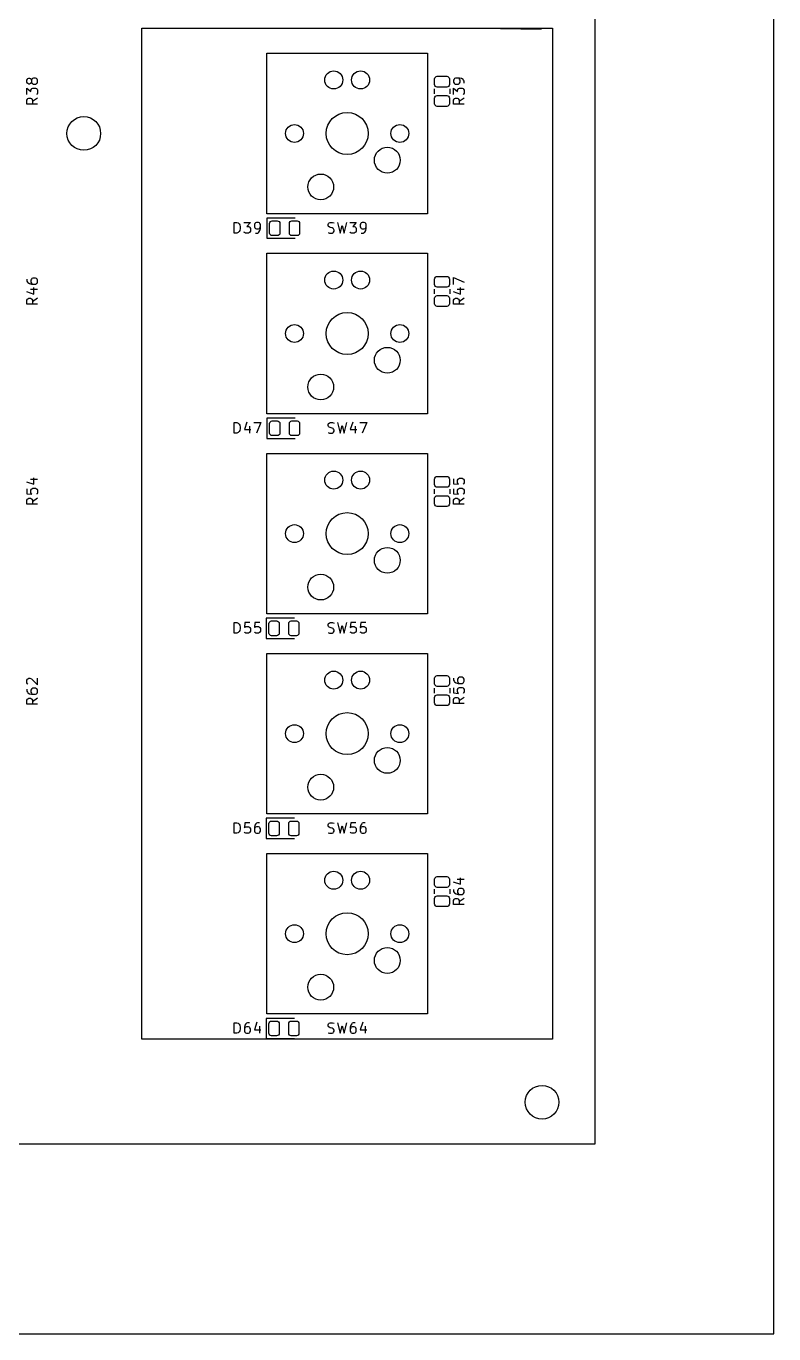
# Model space of a CAD drawing. Header units: millimetres. Extents: x 0 to 485, y -84 to 360.
# Drawn here: x 414 to 485, y 0 to 124.2 of the extents above; entities that cross this region are included whole.
import ezdxf

# ---------------------------------------------------------------- set-up
doc = ezdxf.new("R2010")
doc.units = ezdxf.units.MM
doc.layers.get('0').update_dxf_attribs({"lineweight": 25})
doc.layers.add('Import', color=16, linetype='Continuous', lineweight=25, true_color=0x800000)
doc.layers.add('Mounting Holes', color=9, linetype='Continuous', lineweight=25, true_color=0xc0c0c0)

msp = doc.modelspace()

# ---------------------------------------------------------------- linework, layer by layer
for p, q in [((485, 0), (485, 360)), ((425, 28), (425, 124)), ((425, 124), (464, 124)), ((464, 124), (464, 28)), ((464, 28), (425, 28)), ((0, 0), (485, 0))]:
    msp.add_line(p, q)
at = {"layer": 'Import', "flags": 128}
for points in [[(280, 252), (468, 252), (468, 18), (280, 18), (280, 252)], [(461, 123.94), (459.05, 123.94)], [(461, 123.94), (462.95, 123.94)], [(436.88, 121.62), (452.12, 121.62)], [(436.88, 106.38), (436.88, 121.62)], [(452.12, 121.62), (452.12, 106.38)], [(414.2001, 119.2143), (414.2953, 119.2619)], [(414.2953, 119.2619), (414.3429, 119.2619)], [(414.3429, 119.2619), (414.4382, 119.2143)], [(414.7239, 119.2619), (414.6286, 119.2143)], [(414.9143, 119.2619), (414.7239, 119.2619)], [(415.0096, 119.2143), (414.9143, 119.2619)], [(453.95, 119.425), (454.0457, 119.406), (454.1268, 119.3518), (454.181, 119.2707), (454.2, 119.175), (454.2, 118.65), (454.181, 118.5543), (454.1268, 118.4732), (454.0457, 118.419), (453.95, 118.4), (453.05, 118.4), (452.9543, 118.419), (452.8732, 118.4732), (452.819, 118.5543), (452.8, 118.65), (452.8, 119.175), (452.819, 119.2707), (452.8732, 119.3518), (452.9543, 119.406), (453.05, 119.425), (453.95, 119.425)], [(454.7953, 119.2619), (454.7001, 119.2143)], [(455.1762, 119.2619), (454.7953, 119.2619)], [(455.1286, 119.2143), (455.0334, 119.2619)], [(455.3667, 119.2143), (455.1762, 119.2619)], [(414.1048, 119.0714), (414.1524, 119.1667)], [(414.1048, 118.881), (414.1048, 119.0714)], [(414.1524, 118.7857), (414.1048, 118.881)], [(414.1048, 117.6905), (414.1048, 118.3095)], [(414.1048, 118.3095), (414.4858, 117.9762)], [(414.1524, 119.1667), (414.2001, 119.2143)], [(414.2001, 118.7381), (414.1524, 118.7857)], [(414.2953, 118.6905), (414.2001, 118.7381)], [(414.3429, 118.6905), (414.2953, 118.6905)], [(414.4382, 118.7381), (414.3429, 118.6905)], [(414.4382, 119.2143), (414.4858, 119.1667)], [(414.4858, 118.7857), (414.4382, 118.7381)], [(414.4858, 119.1667), (414.5334, 119.0714)], [(414.5334, 118.881), (414.4858, 118.7857)], [(414.4858, 118.1191), (414.5334, 118.2143)], [(414.4858, 117.9762), (414.4858, 118.1191)], [(414.581, 119.1667), (414.5334, 119.0714)], [(414.5334, 119.0714), (414.5334, 118.881)], [(414.5334, 118.881), (414.581, 118.7857)], [(414.5334, 118.2143), (414.581, 118.2619)], [(414.6286, 119.2143), (414.581, 119.1667)], [(414.581, 118.7857), (414.6286, 118.7381)], [(414.581, 118.2619), (414.6762, 118.3095)], [(414.6286, 118.7381), (414.7239, 118.6905)], [(414.6762, 118.3095), (414.9143, 118.3095)], [(414.7239, 118.6905), (414.9143, 118.6905)], [(414.9143, 118.6905), (415.0096, 118.7381)], [(414.9143, 118.3095), (415.0096, 118.2619)], [(415.0572, 119.1667), (415.0096, 119.2143)], [(415.0096, 118.7381), (415.0572, 118.7857)], [(415.0096, 118.2619), (415.0572, 118.2143)], [(415.1048, 119.0714), (415.0572, 119.1667)], [(415.0572, 118.7857), (415.1048, 118.881)], [(415.0572, 118.2143), (415.1048, 118.1191)], [(415.1048, 118.881), (415.1048, 119.0714)], [(415.1048, 118.1191), (415.1048, 117.8333)], [(452.765, 118.2271), (452.765, 117.7729)], [(454.235, 118.2271), (454.235, 117.7729)], [(454.6524, 119.1667), (454.6048, 119.0714)], [(454.6048, 119.0714), (454.6048, 118.881)], [(454.6048, 118.881), (454.6524, 118.7857)], [(454.6048, 117.6905), (454.6048, 118.3095)], [(454.6048, 118.3095), (454.9858, 117.9762)], [(454.7001, 119.2143), (454.6524, 119.1667)], [(454.6524, 118.7857), (454.7001, 118.7381)], [(454.7001, 118.7381), (454.7953, 118.6905)], [(454.7953, 118.6905), (455.0334, 118.6905)], [(454.9858, 118.1191), (455.0334, 118.2143)], [(454.9858, 117.9762), (454.9858, 118.1191)], [(455.0334, 118.6905), (455.1286, 118.7381)], [(455.0334, 118.2143), (455.081, 118.2619)], [(455.081, 118.2619), (455.1762, 118.3095)], [(455.1762, 119.1667), (455.1286, 119.2143)], [(455.1286, 118.7381), (455.1762, 118.7857)], [(455.2239, 119.0714), (455.1762, 119.1667)], [(455.1762, 118.7857), (455.2239, 118.881)], [(455.1762, 118.3095), (455.4143, 118.3095)], [(455.2239, 118.881), (455.2239, 119.0714)], [(455.5096, 119.1191), (455.3667, 119.2143)], [(455.4143, 118.3095), (455.5096, 118.2619)], [(455.5572, 119.0714), (455.5096, 119.1191)], [(455.5096, 118.2619), (455.5572, 118.2143)], [(455.6048, 118.9762), (455.5572, 119.0714)], [(455.5572, 118.2143), (455.6048, 118.1191)], [(455.6048, 118.7857), (455.6048, 118.9762)], [(455.6048, 118.1191), (455.6048, 117.8333)], [(414.1048, 117.1667), (414.1524, 117.2619)], [(414.1048, 116.7857), (414.1048, 117.1667)], [(415.1048, 116.7857), (414.1048, 116.7857)], [(414.1524, 117.2619), (414.2001, 117.3095)], [(414.2001, 117.3095), (414.2953, 117.3572)], [(414.2953, 117.3572), (414.4382, 117.3572)], [(414.4382, 117.3572), (414.5334, 117.3095)], [(414.5334, 117.3095), (414.581, 117.2619)], [(414.581, 117.2619), (414.6286, 117.1667)], [(415.1048, 117.3572), (414.6286, 117.0238)], [(414.6286, 117.1667), (414.6286, 116.7857)], [(415.0572, 117.7381), (415.0096, 117.6905)], [(415.1048, 117.8333), (415.0572, 117.7381)], [(453.95, 117.6), (454.0457, 117.581), (454.1268, 117.5268), (454.181, 117.4457), (454.2, 117.35), (454.2, 116.825), (454.181, 116.7293), (454.1268, 116.6482), (454.0457, 116.594), (453.95, 116.575), (453.05, 116.575), (452.9543, 116.594), (452.8732, 116.6482), (452.819, 116.7293), (452.8, 116.825), (452.8, 117.35), (452.819, 117.4457), (452.8732, 117.5268), (452.9543, 117.581), (453.05, 117.6), (453.95, 117.6)], [(454.6048, 117.1667), (454.6524, 117.2619)], [(454.6048, 116.7857), (454.6048, 117.1667)], [(455.6048, 116.7857), (454.6048, 116.7857)], [(454.6524, 117.2619), (454.7001, 117.3095)], [(454.7001, 117.3095), (454.7953, 117.3572)], [(454.7953, 117.3572), (454.9382, 117.3572)], [(454.9382, 117.3572), (455.0334, 117.3095)], [(455.0334, 117.3095), (455.081, 117.2619)], [(455.081, 117.2619), (455.1286, 117.1667)], [(455.6048, 117.3572), (455.1286, 117.0238)], [(455.1286, 117.1667), (455.1286, 116.7857)], [(455.5572, 117.7381), (455.5096, 117.6905)], [(455.6048, 117.8333), (455.5572, 117.7381)], [(436.8775, 105.96), (436.8775, 104.04)], [(439.5625, 105.96), (436.8775, 105.96)], [(452.12, 106.38), (436.88, 106.38)], [(437.1375, 105.4563), (437.1561, 105.5495), (437.2089, 105.6286), (437.288, 105.6815), (437.3812, 105.7), (437.8687, 105.7), (437.962, 105.6815), (438.0411, 105.6286), (438.0939, 105.5495), (438.1125, 105.4563), (438.1125, 104.5438), (438.0939, 104.4505), (438.0411, 104.3714), (437.962, 104.3186), (437.8687, 104.3), (437.3812, 104.3), (437.288, 104.3186), (437.2089, 104.3714), (437.1561, 104.4505), (437.1375, 104.5438), (437.1375, 105.4563)], [(439.0125, 105.4563), (439.0311, 105.5495), (439.0839, 105.6286), (439.163, 105.6815), (439.2562, 105.7), (439.7437, 105.7), (439.837, 105.6815), (439.9161, 105.6286), (439.9689, 105.5495), (439.9875, 105.4563), (439.9875, 104.5438), (439.9689, 104.4505), (439.9161, 104.3714), (439.837, 104.3186), (439.7437, 104.3), (439.2562, 104.3), (439.163, 104.3186), (439.0839, 104.3714), (439.0311, 104.4505), (439.0125, 104.5438), (439.0125, 105.4563)], [(433.7857, 104.5452), (433.7857, 105.5452)], [(433.7857, 105.5452), (434.0238, 105.5452)], [(434.0238, 104.5452), (433.7857, 104.5452)], [(434.0238, 105.5452), (434.1667, 105.4976)], [(434.1667, 104.5928), (434.0238, 104.5452)], [(434.1667, 105.4976), (434.2619, 105.4023)], [(434.2619, 104.688), (434.1667, 104.5928)], [(434.2619, 105.4023), (434.3095, 105.3071)], [(434.3095, 104.7833), (434.2619, 104.688)], [(434.3095, 105.3071), (434.3571, 105.1166)], [(434.3571, 104.9738), (434.3095, 104.7833)], [(434.3571, 105.1166), (434.3571, 104.9738)], [(434.6905, 105.5452), (435.3095, 105.5452)], [(434.7381, 104.5928), (434.6905, 104.6404)], [(434.8333, 104.5452), (434.7381, 104.5928)], [(435.119, 104.5452), (434.8333, 104.5452)], [(435.3095, 105.5452), (434.9762, 105.1642)], [(434.9762, 105.1642), (435.119, 105.1642)], [(435.119, 105.1642), (435.2143, 105.1166)], [(435.2143, 104.5928), (435.119, 104.5452)], [(435.2143, 105.1166), (435.2619, 105.069)], [(435.2619, 104.6404), (435.2143, 104.5928)], [(435.2619, 105.069), (435.3095, 104.9738)], [(435.3095, 104.7357), (435.2619, 104.6404)], [(435.3095, 104.9738), (435.3095, 104.7357)], [(435.7381, 105.45), (435.6905, 105.3547)], [(435.6905, 105.3547), (435.6905, 105.1166)], [(435.6905, 105.1166), (435.7381, 105.0214)], [(435.7857, 105.4976), (435.7381, 105.45)], [(435.7381, 105.0214), (435.7857, 104.9738)], [(435.881, 105.5452), (435.7857, 105.4976)], [(435.7857, 104.9738), (435.881, 104.9261)], [(435.7857, 104.5452), (435.9762, 104.5452)], [(436.0714, 105.5452), (435.881, 105.5452)], [(435.881, 104.9261), (436.0714, 104.9261)], [(435.9762, 104.5452), (436.0714, 104.5928)], [(436.1667, 105.4976), (436.0714, 105.5452)], [(436.0714, 104.9261), (436.1667, 104.9738)], [(436.0714, 104.5928), (436.119, 104.6404)], [(436.119, 104.6404), (436.2143, 104.7833)], [(436.2143, 105.45), (436.1667, 105.4976)], [(436.1667, 104.9738), (436.2143, 105.0214)], [(436.2619, 105.3547), (436.2143, 105.45)], [(436.2143, 105.0214), (436.2619, 105.1166)], [(436.2143, 104.7833), (436.2619, 104.9738)], [(436.2619, 104.9738), (436.2619, 105.3547)], [(442.6905, 105.3547), (442.7381, 105.45)], [(442.6905, 105.2595), (442.6905, 105.3547)], [(442.7381, 105.1642), (442.6905, 105.2595)], [(442.6905, 104.5928), (442.8333, 104.5452)], [(442.7381, 105.45), (442.7857, 105.4976)], [(442.7857, 105.1166), (442.7381, 105.1642)], [(442.7857, 105.4976), (442.881, 105.5452)], [(442.881, 105.069), (442.7857, 105.1166)], [(442.8333, 104.5452), (443.0714, 104.5452)], [(442.881, 105.5452), (443.119, 105.5452)], [(443.0714, 105.0214), (442.881, 105.069)], [(443.1667, 104.9738), (443.0714, 105.0214)], [(443.0714, 104.5452), (443.1667, 104.5928)], [(443.119, 105.5452), (443.2619, 105.4976)], [(443.2143, 104.9261), (443.1667, 104.9738)], [(443.1667, 104.5928), (443.2143, 104.6404)], [(443.2619, 104.8309), (443.2143, 104.9261)], [(443.2143, 104.6404), (443.2619, 104.7357)], [(443.2619, 104.7357), (443.2619, 104.8309)], [(443.5952, 105.5452), (443.8333, 104.5452)], [(443.8333, 104.5452), (444.0238, 105.2595)], [(444.0238, 105.2595), (444.2143, 104.5452)], [(444.2143, 104.5452), (444.4524, 105.5452)], [(444.7381, 105.5452), (445.3571, 105.5452)], [(444.7857, 104.5928), (444.7381, 104.6404)], [(444.881, 104.5452), (444.7857, 104.5928)], [(445.1667, 104.5452), (444.881, 104.5452)], [(445.3571, 105.5452), (445.0238, 105.1642)], [(445.0238, 105.1642), (445.1667, 105.1642)], [(445.1667, 105.1642), (445.2619, 105.1166)], [(445.2619, 104.5928), (445.1667, 104.5452)], [(445.2619, 105.1166), (445.3095, 105.069)], [(445.3095, 104.6404), (445.2619, 104.5928)], [(445.3095, 105.069), (445.3571, 104.9738)], [(445.3571, 104.7357), (445.3095, 104.6404)], [(445.3571, 104.9738), (445.3571, 104.7357)], [(445.7857, 105.45), (445.7381, 105.3547)], [(445.7381, 105.3547), (445.7381, 105.1166)], [(445.7381, 105.1166), (445.7857, 105.0214)], [(445.8333, 105.4976), (445.7857, 105.45)], [(445.7857, 105.0214), (445.8333, 104.9738)], [(445.9286, 105.5452), (445.8333, 105.4976)], [(445.8333, 104.9738), (445.9286, 104.9261)], [(445.8333, 104.5452), (446.0238, 104.5452)], [(446.119, 105.5452), (445.9286, 105.5452)], [(445.9286, 104.9261), (446.119, 104.9261)], [(446.0238, 104.5452), (446.119, 104.5928)], [(446.2143, 105.4976), (446.119, 105.5452)], [(446.119, 104.9261), (446.2143, 104.9738)], [(446.119, 104.5928), (446.1667, 104.6404)], [(446.1667, 104.6404), (446.2619, 104.7833)], [(446.2619, 105.45), (446.2143, 105.4976)], [(446.2143, 104.9738), (446.2619, 105.0214)], [(446.3095, 105.3547), (446.2619, 105.45)], [(446.2619, 105.0214), (446.3095, 105.1166)], [(446.2619, 104.7833), (446.3095, 104.9738)], [(446.3095, 104.9738), (446.3095, 105.3547)], [(436.8775, 104.04), (439.5625, 104.04)], [(436.88, 102.62), (452.12, 102.62)], [(436.88, 87.38), (436.88, 102.62)], [(452.12, 102.62), (452.12, 87.38)], [(414.1048, 100.1667), (414.1048, 99.9762)], [(414.1048, 99.9762), (414.1524, 99.881)], [(414.1524, 99.881), (414.2001, 99.8333)], [(414.2001, 99.8333), (414.3429, 99.7381)], [(414.3429, 99.7381), (414.5334, 99.6905)], [(414.5334, 100.1667), (414.4858, 100.0714)], [(414.4858, 100.0714), (414.4858, 99.881)], [(414.4858, 99.881), (414.5334, 99.7857)], [(414.581, 100.2143), (414.5334, 100.1667)], [(414.5334, 99.7857), (414.581, 99.7381)], [(414.5334, 99.6905), (414.9143, 99.6905)], [(414.6762, 100.2619), (414.581, 100.2143)], [(414.581, 99.7381), (414.6762, 99.6905)], [(414.9143, 100.2619), (414.6762, 100.2619)], [(414.7715, 98.7381), (414.7715, 99.3572)], [(415.0096, 100.2143), (414.9143, 100.2619)], [(414.9143, 99.6905), (415.0096, 99.7381)], [(415.0572, 100.1667), (415.0096, 100.2143)], [(415.0096, 99.7381), (415.0572, 99.7857)], [(415.1048, 100.0714), (415.0572, 100.1667)], [(415.0572, 99.7857), (415.1048, 99.881)], [(415.1048, 99.881), (415.1048, 100.0714)], [(453.95, 100.425), (454.0457, 100.406), (454.1268, 100.3518), (454.181, 100.2707), (454.2, 100.175), (454.2, 99.65), (454.181, 99.5543), (454.1268, 99.4732), (454.0457, 99.419), (453.95, 99.4), (453.05, 99.4), (452.9543, 99.419), (452.8732, 99.4732), (452.819, 99.5543), (452.8, 99.65), (452.8, 100.175), (452.819, 100.2707), (452.8732, 100.3518), (452.9543, 100.406), (453.05, 100.425), (453.95, 100.425)], [(454.6048, 99.6429), (454.6048, 100.3095)], [(454.6048, 100.3095), (455.6048, 99.881)], [(455.2715, 98.7381), (455.2715, 99.3572)], [(414.0572, 98.9762), (414.7715, 98.7381)], [(414.1048, 98.1667), (414.1524, 98.2619)], [(414.1048, 97.7857), (414.1048, 98.1667)], [(414.1524, 98.2619), (414.2001, 98.3095)], [(414.2001, 98.3095), (414.2953, 98.3572)], [(414.2953, 98.3572), (414.4382, 98.3572)], [(414.4382, 99.2143), (415.1048, 99.2143)], [(414.4382, 98.3572), (414.5334, 98.3095)], [(414.5334, 98.3095), (414.581, 98.2619)], [(414.581, 98.2619), (414.6286, 98.1667)], [(415.1048, 98.3572), (414.6286, 98.0238)], [(414.6286, 98.1667), (414.6286, 97.7857)], [(452.765, 99.2271), (452.765, 98.7729)], [(453.95, 98.6), (454.0457, 98.581), (454.1268, 98.5268), (454.181, 98.4457), (454.2, 98.35), (454.2, 97.825), (454.181, 97.7293), (454.1268, 97.6482), (454.0457, 97.594), (453.95, 97.575), (453.05, 97.575), (452.9543, 97.594), (452.8732, 97.6482), (452.819, 97.7293), (452.8, 97.825), (452.8, 98.35), (452.819, 98.4457), (452.8732, 98.5268), (452.9543, 98.581), (453.05, 98.6), (453.95, 98.6)], [(454.235, 99.2271), (454.235, 98.7729)], [(454.5572, 98.9762), (455.2715, 98.7381)], [(454.6048, 98.1667), (454.6524, 98.2619)], [(454.6048, 97.7857), (454.6048, 98.1667)], [(454.6524, 98.2619), (454.7001, 98.3095)], [(454.7001, 98.3095), (454.7953, 98.3572)], [(454.7953, 98.3572), (454.9382, 98.3572)], [(454.9382, 99.2143), (455.6048, 99.2143)], [(454.9382, 98.3572), (455.0334, 98.3095)], [(455.0334, 98.3095), (455.081, 98.2619)], [(455.081, 98.2619), (455.1286, 98.1667)], [(455.6048, 98.3572), (455.1286, 98.0238)], [(455.1286, 98.1667), (455.1286, 97.7857)], [(415.1048, 97.7857), (414.1048, 97.7857)], [(455.6048, 97.7857), (454.6048, 97.7857)], [(436.8775, 86.96), (436.8775, 85.04)], [(439.5625, 86.96), (436.8775, 86.96)], [(452.12, 87.38), (436.88, 87.38)], [(433.7857, 85.5452), (433.7857, 86.5452)], [(433.7857, 86.5452), (434.0238, 86.5452)], [(434.0238, 86.5452), (434.1667, 86.4976)], [(434.1667, 86.4976), (434.2619, 86.4023)], [(434.2619, 86.4023), (434.3095, 86.3071)], [(434.3095, 85.7833), (434.2619, 85.688)], [(434.3095, 86.3071), (434.3571, 86.1166)], [(434.3571, 85.9738), (434.3095, 85.7833)], [(434.3571, 86.1166), (434.3571, 85.9738)], [(434.9762, 86.5928), (434.7381, 85.8785)], [(434.7381, 85.8785), (435.3571, 85.8785)], [(435.2143, 86.2119), (435.2143, 85.5452)], [(435.6429, 86.5452), (436.3095, 86.5452)], [(436.3095, 86.5452), (435.881, 85.5452)], [(437.1375, 86.4563), (437.1561, 86.5495), (437.2089, 86.6286), (437.288, 86.6815), (437.3812, 86.7), (437.8687, 86.7), (437.962, 86.6815), (438.0411, 86.6286), (438.0939, 86.5495), (438.1125, 86.4563), (438.1125, 85.5438), (438.0939, 85.4505), (438.0411, 85.3714), (437.962, 85.3186), (437.8687, 85.3), (437.3812, 85.3), (437.288, 85.3186), (437.2089, 85.3714), (437.1561, 85.4505), (437.1375, 85.5438), (437.1375, 86.4563)], [(439.0125, 86.4563), (439.0311, 86.5495), (439.0839, 86.6286), (439.163, 86.6815), (439.2562, 86.7), (439.7437, 86.7), (439.837, 86.6815), (439.9161, 86.6286), (439.9689, 86.5495), (439.9875, 86.4563), (439.9875, 85.5438), (439.9689, 85.4505), (439.9161, 85.3714), (439.837, 85.3186), (439.7437, 85.3), (439.2562, 85.3), (439.163, 85.3186), (439.0839, 85.3714), (439.0311, 85.4505), (439.0125, 85.5438), (439.0125, 86.4563)], [(442.6905, 86.3547), (442.7381, 86.45)], [(442.6905, 86.2595), (442.6905, 86.3547)], [(442.7381, 86.1642), (442.6905, 86.2595)], [(442.7381, 86.45), (442.7857, 86.4976)], [(442.7857, 86.1166), (442.7381, 86.1642)], [(442.7857, 86.4976), (442.881, 86.5452)], [(442.881, 86.069), (442.7857, 86.1166)], [(442.881, 86.5452), (443.119, 86.5452)], [(443.0714, 86.0214), (442.881, 86.069)], [(443.1667, 85.9738), (443.0714, 86.0214)], [(443.119, 86.5452), (443.2619, 86.4976)], [(443.2143, 85.9261), (443.1667, 85.9738)], [(443.2619, 85.8309), (443.2143, 85.9261)], [(443.2143, 85.6404), (443.2619, 85.7357)], [(443.2619, 85.7357), (443.2619, 85.8309)], [(443.5952, 86.5452), (443.8333, 85.5452)], [(443.8333, 85.5452), (444.0238, 86.2595)], [(444.0238, 86.2595), (444.2143, 85.5452)], [(444.2143, 85.5452), (444.4524, 86.5452)], [(445.0238, 86.5928), (444.7857, 85.8785)], [(444.7857, 85.8785), (445.4048, 85.8785)], [(445.2619, 86.2119), (445.2619, 85.5452)], [(445.6905, 86.5452), (446.3571, 86.5452)], [(446.3571, 86.5452), (445.9286, 85.5452)], [(434.0238, 85.5452), (433.7857, 85.5452)], [(434.1667, 85.5928), (434.0238, 85.5452)], [(434.2619, 85.688), (434.1667, 85.5928)], [(436.8775, 85.04), (439.5625, 85.04)], [(442.6905, 85.5928), (442.8333, 85.5452)], [(442.8333, 85.5452), (443.0714, 85.5452)], [(443.0714, 85.5452), (443.1667, 85.5928)], [(443.1667, 85.5928), (443.2143, 85.6404)], [(436.88, 83.62), (452.12, 83.62)], [(436.88, 68.38), (436.88, 83.62)], [(452.12, 83.62), (452.12, 68.38)], [(414.0572, 80.9286), (414.7715, 80.6905)], [(414.4382, 81.1667), (415.1048, 81.1667)], [(414.7715, 80.6905), (414.7715, 81.3095)], [(453.95, 81.425), (454.0457, 81.406), (454.1268, 81.3518), (454.181, 81.2707), (454.2, 81.175), (454.2, 80.65), (454.181, 80.5543), (454.1268, 80.4732), (454.0457, 80.419), (453.95, 80.4), (453.05, 80.4), (452.9543, 80.419), (452.8732, 80.4732), (452.819, 80.5543), (452.8, 80.65), (452.8, 81.175), (452.819, 81.2707), (452.8732, 81.3518), (452.9543, 81.406), (453.05, 81.425), (453.95, 81.425)], [(454.6048, 81.2143), (454.6048, 80.7381)], [(454.6048, 80.7381), (455.081, 80.6905)], [(454.9858, 81.0714), (455.0334, 81.1667)], [(454.9858, 80.8333), (454.9858, 81.0714)], [(455.0334, 80.7381), (454.9858, 80.8333)], [(455.0334, 81.1667), (455.081, 81.2143)], [(455.081, 80.6905), (455.0334, 80.7381)], [(455.081, 81.2143), (455.1762, 81.2619)], [(455.1762, 81.2619), (455.4143, 81.2619)], [(455.4143, 81.2619), (455.5096, 81.2143)], [(455.5096, 81.2143), (455.5572, 81.1667)], [(455.5572, 80.7381), (455.5096, 80.6905)], [(455.5572, 81.1667), (455.6048, 81.0714)], [(455.6048, 80.8333), (455.5572, 80.7381)], [(455.6048, 81.0714), (455.6048, 80.8333)], [(414.1048, 80.2619), (414.1048, 79.7857)], [(414.1048, 79.7857), (414.581, 79.7381)], [(414.4858, 80.1191), (414.5334, 80.2143)], [(414.4858, 79.881), (414.4858, 80.1191)], [(414.5334, 79.7857), (414.4858, 79.881)], [(414.5334, 80.2143), (414.581, 80.2619)], [(414.581, 79.7381), (414.5334, 79.7857)], [(414.581, 80.2619), (414.6762, 80.3095)], [(414.6762, 80.3095), (414.9143, 80.3095)], [(414.9143, 80.3095), (415.0096, 80.2619)], [(415.0096, 80.2619), (415.0572, 80.2143)], [(415.0572, 79.7857), (415.0096, 79.7381)], [(415.0572, 80.2143), (415.1048, 80.1191)], [(415.1048, 79.881), (415.0572, 79.7857)], [(415.1048, 80.1191), (415.1048, 79.881)], [(452.765, 80.2271), (452.765, 79.7729)], [(453.95, 79.6), (454.0457, 79.581), (454.1268, 79.5268), (454.181, 79.4457), (454.2, 79.35), (454.2, 78.825), (454.181, 78.7293), (454.1268, 78.6482), (454.0457, 78.594), (453.95, 78.575), (453.05, 78.575), (452.9543, 78.594), (452.8732, 78.6482), (452.819, 78.7293), (452.8, 78.825), (452.8, 79.35), (452.819, 79.4457), (452.8732, 79.5268), (452.9543, 79.581), (453.05, 79.6), (453.95, 79.6)], [(454.235, 80.2271), (454.235, 79.7729)], [(454.6048, 80.2619), (454.6048, 79.7857)], [(454.6048, 79.7857), (455.081, 79.7381)], [(454.9858, 80.1191), (455.0334, 80.2143)], [(454.9858, 79.881), (454.9858, 80.1191)], [(455.0334, 79.7857), (454.9858, 79.881)], [(455.0334, 80.2143), (455.081, 80.2619)], [(455.081, 79.7381), (455.0334, 79.7857)], [(455.081, 80.2619), (455.1762, 80.3095)], [(455.1762, 80.3095), (455.4143, 80.3095)], [(455.4143, 80.3095), (455.5096, 80.2619)], [(455.5096, 80.2619), (455.5572, 80.2143)], [(455.5572, 79.7857), (455.5096, 79.7381)], [(455.5572, 80.2143), (455.6048, 80.1191)], [(455.6048, 79.881), (455.5572, 79.7857)], [(455.6048, 80.1191), (455.6048, 79.881)], [(414.1048, 79.1667), (414.1524, 79.2619)], [(414.1048, 78.7857), (414.1048, 79.1667)], [(415.1048, 78.7857), (414.1048, 78.7857)], [(414.1524, 79.2619), (414.2001, 79.3095)], [(414.2001, 79.3095), (414.2953, 79.3572)], [(414.2953, 79.3572), (414.4382, 79.3572)], [(414.4382, 79.3572), (414.5334, 79.3095)], [(414.5334, 79.3095), (414.581, 79.2619)], [(414.581, 79.2619), (414.6286, 79.1667)], [(415.1048, 79.3572), (414.6286, 79.0238)], [(414.6286, 79.1667), (414.6286, 78.7857)], [(454.6048, 79.1667), (454.6524, 79.2619)], [(454.6048, 78.7857), (454.6048, 79.1667)], [(455.6048, 78.7857), (454.6048, 78.7857)], [(454.6524, 79.2619), (454.7001, 79.3095)], [(454.7001, 79.3095), (454.7953, 79.3572)], [(454.7953, 79.3572), (454.9382, 79.3572)], [(454.9382, 79.3572), (455.0334, 79.3095)], [(455.0334, 79.3095), (455.081, 79.2619)], [(455.081, 79.2619), (455.1286, 79.1667)], [(455.6048, 79.3572), (455.1286, 79.0238)], [(455.1286, 79.1667), (455.1286, 78.7857)], [(452.12, 68.38), (436.88, 68.38)], [(433.7857, 66.5452), (433.7857, 67.5452)], [(433.7857, 67.5452), (434.0238, 67.5452)], [(434.0238, 67.5452), (434.1667, 67.4976)], [(434.1667, 67.4976), (434.2619, 67.4023)], [(434.2619, 67.4023), (434.3095, 67.3071)], [(434.3095, 67.3071), (434.3571, 67.1166)], [(434.3571, 67.1166), (434.3571, 66.9738)], [(434.7857, 67.5452), (434.7381, 67.069)], [(434.7381, 67.069), (434.7857, 67.1166)], [(435.2619, 67.5452), (434.7857, 67.5452)], [(434.7857, 67.1166), (434.881, 67.1642)], [(434.881, 67.1642), (435.119, 67.1642)], [(435.119, 67.1642), (435.2143, 67.1166)], [(435.2143, 67.1166), (435.2619, 67.069)], [(435.2619, 67.069), (435.3095, 66.9738)], [(435.7381, 67.5452), (435.6905, 67.069)], [(435.6905, 67.069), (435.7381, 67.1166)], [(436.2143, 67.5452), (435.7381, 67.5452)], [(435.7381, 67.1166), (435.8333, 67.1642)], [(435.8333, 67.1642), (436.0714, 67.1642)], [(436.0714, 67.1642), (436.1667, 67.1166)], [(436.1667, 67.1166), (436.2143, 67.069)], [(436.2143, 67.069), (436.2619, 66.9738)], [(436.815, 67.96), (436.815, 66.04)], [(439.5, 67.96), (436.815, 67.96)], [(437.075, 67.4563), (437.0936, 67.5495), (437.1464, 67.6286), (437.2255, 67.6815), (437.3188, 67.7), (437.8062, 67.7), (437.8995, 67.6815), (437.9786, 67.6286), (438.0314, 67.5495), (438.05, 67.4563), (438.05, 66.5438), (438.0314, 66.4505), (437.9786, 66.3714), (437.8995, 66.3186), (437.8062, 66.3), (437.3188, 66.3), (437.2255, 66.3186), (437.1464, 66.3714), (437.0936, 66.4505), (437.075, 66.5438), (437.075, 67.4563)], [(438.95, 67.4563), (438.9686, 67.5495), (439.0214, 67.6286), (439.1005, 67.6815), (439.1938, 67.7), (439.6812, 67.7), (439.7745, 67.6815), (439.8536, 67.6286), (439.9064, 67.5495), (439.925, 67.4563), (439.925, 66.5438), (439.9064, 66.4505), (439.8536, 66.3714), (439.7745, 66.3186), (439.6812, 66.3), (439.1938, 66.3), (439.1005, 66.3186), (439.0214, 66.3714), (438.9686, 66.4505), (438.95, 66.5438), (438.95, 67.4563)], [(442.6905, 67.3547), (442.7381, 67.45)], [(442.6905, 67.2595), (442.6905, 67.3547)], [(442.7381, 67.1642), (442.6905, 67.2595)], [(442.7381, 67.45), (442.7857, 67.4976)], [(442.7857, 67.1166), (442.7381, 67.1642)], [(442.7857, 67.4976), (442.881, 67.5452)], [(442.881, 67.069), (442.7857, 67.1166)], [(442.881, 67.5452), (443.119, 67.5452)], [(443.0714, 67.0214), (442.881, 67.069)], [(443.119, 67.5452), (443.2619, 67.4976)], [(443.5952, 67.5452), (443.8333, 66.5452)], [(443.8333, 66.5452), (444.0238, 67.2595)], [(444.0238, 67.2595), (444.2143, 66.5452)], [(444.2143, 66.5452), (444.4524, 67.5452)], [(444.8333, 67.5452), (444.7857, 67.069)], [(444.7857, 67.069), (444.8333, 67.1166)], [(445.3095, 67.5452), (444.8333, 67.5452)], [(444.8333, 67.1166), (444.9286, 67.1642)], [(444.9286, 67.1642), (445.1667, 67.1642)], [(445.1667, 67.1642), (445.2619, 67.1166)], [(445.2619, 67.1166), (445.3095, 67.069)], [(445.3095, 67.069), (445.3571, 66.9738)], [(445.7857, 67.5452), (445.7381, 67.069)], [(445.7381, 67.069), (445.7857, 67.1166)], [(446.2619, 67.5452), (445.7857, 67.5452)], [(445.7857, 67.1166), (445.881, 67.1642)], [(445.881, 67.1642), (446.119, 67.1642)], [(446.119, 67.1642), (446.2143, 67.1166)], [(446.2143, 67.1166), (446.2619, 67.069)], [(446.2619, 67.069), (446.3095, 66.9738)], [(434.0238, 66.5452), (433.7857, 66.5452)], [(434.1667, 66.5928), (434.0238, 66.5452)], [(434.2619, 66.688), (434.1667, 66.5928)], [(434.3095, 66.7833), (434.2619, 66.688)], [(434.3571, 66.9738), (434.3095, 66.7833)], [(434.7857, 66.5928), (434.7381, 66.6404)], [(434.881, 66.5452), (434.7857, 66.5928)], [(435.119, 66.5452), (434.881, 66.5452)], [(435.2143, 66.5928), (435.119, 66.5452)], [(435.2619, 66.6404), (435.2143, 66.5928)], [(435.3095, 66.7357), (435.2619, 66.6404)], [(435.3095, 66.9738), (435.3095, 66.7357)], [(435.7381, 66.5928), (435.6905, 66.6404)], [(435.8333, 66.5452), (435.7381, 66.5928)], [(436.0714, 66.5452), (435.8333, 66.5452)], [(436.1667, 66.5928), (436.0714, 66.5452)], [(436.2143, 66.6404), (436.1667, 66.5928)], [(436.2619, 66.7357), (436.2143, 66.6404)], [(436.2619, 66.9738), (436.2619, 66.7357)], [(436.815, 66.04), (439.5, 66.04)], [(442.6905, 66.5928), (442.8333, 66.5452)], [(442.8333, 66.5452), (443.0714, 66.5452)], [(443.1667, 66.9738), (443.0714, 67.0214)], [(443.0714, 66.5452), (443.1667, 66.5928)], [(443.2143, 66.9261), (443.1667, 66.9738)], [(443.1667, 66.5928), (443.2143, 66.6404)], [(443.2619, 66.8309), (443.2143, 66.9261)], [(443.2143, 66.6404), (443.2619, 66.7357)], [(443.2619, 66.7357), (443.2619, 66.8309)], [(444.8333, 66.5928), (444.7857, 66.6404)], [(444.9286, 66.5452), (444.8333, 66.5928)], [(445.1667, 66.5452), (444.9286, 66.5452)], [(445.2619, 66.5928), (445.1667, 66.5452)], [(445.3095, 66.6404), (445.2619, 66.5928)], [(445.3571, 66.7357), (445.3095, 66.6404)], [(445.3571, 66.9738), (445.3571, 66.7357)], [(445.7857, 66.5928), (445.7381, 66.6404)], [(445.881, 66.5452), (445.7857, 66.5928)], [(446.119, 66.5452), (445.881, 66.5452)], [(446.2143, 66.5928), (446.119, 66.5452)], [(446.2619, 66.6404), (446.2143, 66.5928)], [(446.3095, 66.7357), (446.2619, 66.6404)], [(446.3095, 66.9738), (446.3095, 66.7357)], [(436.88, 64.62), (452.12, 64.62)], [(436.88, 49.38), (436.88, 64.62)], [(452.12, 64.62), (452.12, 49.38)], [(414.1048, 62.0714), (414.1524, 62.1667)], [(414.1524, 62.1667), (414.2001, 62.2143)], [(414.2001, 62.2143), (414.2953, 62.2619)], [(414.2953, 62.2619), (414.3905, 62.2619)], [(414.3905, 62.2619), (414.5334, 62.2143)], [(414.5334, 62.2143), (415.1048, 61.6429)], [(415.1048, 61.6429), (415.1048, 62.2619)], [(453.95, 62.5125), (454.0457, 62.4935), (454.1268, 62.4393), (454.181, 62.3582), (454.2, 62.2625), (454.2, 61.7375), (454.181, 61.6418), (454.1268, 61.5607), (454.0457, 61.5065), (453.95, 61.4875), (453.05, 61.4875), (452.9543, 61.5065), (452.8732, 61.5607), (452.819, 61.6418), (452.8, 61.7375), (452.8, 62.2625), (452.819, 62.3582), (452.8732, 62.4393), (452.9543, 62.4935), (453.05, 62.5125), (453.95, 62.5125)], [(454.6048, 62.2542), (454.6048, 62.0637)], [(455.0334, 62.2542), (454.9858, 62.1589)], [(454.9858, 62.1589), (454.9858, 61.9685)], [(455.081, 62.3018), (455.0334, 62.2542)], [(455.1762, 62.3494), (455.081, 62.3018)], [(455.4143, 62.3494), (455.1762, 62.3494)], [(455.5096, 62.3018), (455.4143, 62.3494)], [(455.5572, 62.2542), (455.5096, 62.3018)], [(455.6048, 62.1589), (455.5572, 62.2542)], [(455.6048, 61.9685), (455.6048, 62.1589)], [(414.1048, 61.8333), (414.1048, 62.0714)], [(414.1524, 61.7381), (414.1048, 61.8333)], [(414.1048, 61.2143), (414.1048, 61.0238)], [(414.1048, 61.0238), (414.1524, 60.9286)], [(414.2001, 61.6905), (414.1524, 61.7381)], [(414.1524, 60.9286), (414.2001, 60.881)], [(414.2001, 60.881), (414.3429, 60.7857)], [(414.5334, 61.2143), (414.4858, 61.1191)], [(414.4858, 61.1191), (414.4858, 60.9286)], [(414.4858, 60.9286), (414.5334, 60.8333)], [(414.581, 61.2619), (414.5334, 61.2143)], [(414.6762, 61.3095), (414.581, 61.2619)], [(414.9143, 61.3095), (414.6762, 61.3095)], [(415.0096, 61.2619), (414.9143, 61.3095)], [(415.0572, 61.2143), (415.0096, 61.2619)], [(415.1048, 61.1191), (415.0572, 61.2143)], [(415.0572, 60.8333), (415.1048, 60.9286)], [(415.1048, 60.9286), (415.1048, 61.1191)], [(452.765, 61.3146), (452.765, 60.8604)], [(454.235, 61.3146), (454.235, 60.8604)], [(454.6048, 62.0637), (454.6524, 61.9685)], [(454.6048, 61.3494), (454.6048, 60.8732)], [(454.6048, 60.8732), (455.081, 60.8256)], [(454.6524, 61.9685), (454.7001, 61.9208)], [(454.7001, 61.9208), (454.8429, 61.8256)], [(454.8429, 61.8256), (455.0334, 61.778)], [(454.9858, 61.9685), (455.0334, 61.8732)], [(454.9858, 61.2066), (455.0334, 61.3018)], [(454.9858, 60.9685), (454.9858, 61.2066)], [(455.0334, 60.8732), (454.9858, 60.9685)], [(455.0334, 61.8732), (455.081, 61.8256)], [(455.0334, 61.778), (455.4143, 61.778)], [(455.0334, 61.3018), (455.081, 61.3494)], [(455.081, 60.8256), (455.0334, 60.8732)], [(455.081, 61.8256), (455.1762, 61.778)], [(455.081, 61.3494), (455.1762, 61.397)], [(455.1762, 61.397), (455.4143, 61.397)], [(455.4143, 61.778), (455.5096, 61.8256)], [(455.4143, 61.397), (455.5096, 61.3494)], [(455.5096, 61.8256), (455.5572, 61.8732)], [(455.5096, 61.3494), (455.5572, 61.3018)], [(455.5572, 60.8732), (455.5096, 60.8256)], [(455.5572, 61.8732), (455.6048, 61.9685)], [(455.5572, 61.3018), (455.6048, 61.2066)], [(455.6048, 60.9685), (455.5572, 60.8732)], [(455.6048, 61.2066), (455.6048, 60.9685)], [(414.1048, 60.1667), (414.1524, 60.2619)], [(414.1048, 59.7857), (414.1048, 60.1667)], [(415.1048, 59.7857), (414.1048, 59.7857)], [(414.1524, 60.2619), (414.2001, 60.3095)], [(414.2001, 60.3095), (414.2953, 60.3572)], [(414.2953, 60.3572), (414.4382, 60.3572)], [(414.3429, 60.7857), (414.5334, 60.7381)], [(414.4382, 60.3572), (414.5334, 60.3095)], [(414.5334, 60.8333), (414.581, 60.7857)], [(414.5334, 60.7381), (414.9143, 60.7381)], [(414.5334, 60.3095), (414.581, 60.2619)], [(414.581, 60.7857), (414.6762, 60.7381)], [(414.581, 60.2619), (414.6286, 60.1667)], [(415.1048, 60.3572), (414.6286, 60.0238)], [(414.6286, 60.1667), (414.6286, 59.7857)], [(414.9143, 60.7381), (415.0096, 60.7857)], [(415.0096, 60.7857), (415.0572, 60.8333)], [(453.95, 60.6875), (454.0457, 60.6685), (454.1268, 60.6143), (454.181, 60.5332), (454.2, 60.4375), (454.2, 59.9125), (454.181, 59.8168), (454.1268, 59.7357), (454.0457, 59.6815), (453.95, 59.6625), (453.05, 59.6625), (452.9543, 59.6815), (452.8732, 59.7357), (452.819, 59.8168), (452.8, 59.9125), (452.8, 60.4375), (452.819, 60.5332), (452.8732, 60.6143), (452.9543, 60.6685), (453.05, 60.6875), (453.95, 60.6875)], [(454.6048, 60.2542), (454.6524, 60.3494)], [(454.6048, 59.8732), (454.6048, 60.2542)], [(455.6048, 59.8732), (454.6048, 59.8732)], [(454.6524, 60.3494), (454.7001, 60.397)], [(454.7001, 60.397), (454.7953, 60.4447)], [(454.7953, 60.4447), (454.9382, 60.4447)], [(454.9382, 60.4447), (455.0334, 60.397)], [(455.0334, 60.397), (455.081, 60.3494)], [(455.081, 60.3494), (455.1286, 60.2542)], [(455.6048, 60.4447), (455.1286, 60.1113)], [(455.1286, 60.2542), (455.1286, 59.8732)], [(433.7857, 47.5452), (433.7857, 48.5452)], [(433.7857, 48.5452), (434.0238, 48.5452)], [(434.0238, 48.5452), (434.1667, 48.4976)], [(434.1667, 48.4976), (434.2619, 48.4023)], [(434.7857, 48.5452), (434.7381, 48.069)], [(435.2619, 48.5452), (434.7857, 48.5452)], [(435.8333, 48.45), (435.7381, 48.3071)], [(435.881, 48.4976), (435.8333, 48.45)], [(435.9762, 48.5452), (435.881, 48.4976)], [(436.1667, 48.5452), (435.9762, 48.5452)], [(436.815, 48.96), (436.815, 47.04)], [(439.5, 48.96), (436.815, 48.96)], [(452.12, 49.38), (436.88, 49.38)], [(437.075, 48.4563), (437.0936, 48.5495), (437.1464, 48.6286), (437.2255, 48.6815), (437.3188, 48.7), (437.8062, 48.7), (437.8995, 48.6815), (437.9786, 48.6286), (438.0314, 48.5495), (438.05, 48.4563), (438.05, 47.5438), (438.0314, 47.4505), (437.9786, 47.3714), (437.8995, 47.3186), (437.8062, 47.3), (437.3188, 47.3), (437.2255, 47.3186), (437.1464, 47.3714), (437.0936, 47.4505), (437.075, 47.5438), (437.075, 48.4563)], [(438.95, 48.4563), (438.9686, 48.5495), (439.0214, 48.6286), (439.1005, 48.6815), (439.1938, 48.7), (439.6812, 48.7), (439.7745, 48.6815), (439.8536, 48.6286), (439.9064, 48.5495), (439.925, 48.4563), (439.925, 47.5438), (439.9064, 47.4505), (439.8536, 47.3714), (439.7745, 47.3186), (439.6812, 47.3), (439.1938, 47.3), (439.1005, 47.3186), (439.0214, 47.3714), (438.9686, 47.4505), (438.95, 47.5438), (438.95, 48.4563)], [(442.6905, 48.3547), (442.7381, 48.45)], [(442.7381, 48.45), (442.7857, 48.4976)], [(442.7857, 48.4976), (442.881, 48.5452)], [(442.881, 48.5452), (443.119, 48.5452)], [(443.119, 48.5452), (443.2619, 48.4976)], [(443.5952, 48.5452), (443.8333, 47.5452)], [(444.2143, 47.5452), (444.4524, 48.5452)], [(444.8333, 48.5452), (444.7857, 48.069)], [(445.3095, 48.5452), (444.8333, 48.5452)], [(445.881, 48.45), (445.7857, 48.3071)], [(445.9286, 48.4976), (445.881, 48.45)], [(446.0238, 48.5452), (445.9286, 48.4976)], [(446.2143, 48.5452), (446.0238, 48.5452)], [(434.0238, 47.5452), (433.7857, 47.5452)], [(434.1667, 47.5928), (434.0238, 47.5452)], [(434.2619, 47.688), (434.1667, 47.5928)], [(434.2619, 48.4023), (434.3095, 48.3071)], [(434.3095, 47.7833), (434.2619, 47.688)], [(434.3095, 48.3071), (434.3571, 48.1166)], [(434.3571, 47.9738), (434.3095, 47.7833)], [(434.3571, 48.1166), (434.3571, 47.9738)], [(434.7381, 48.069), (434.7857, 48.1166)], [(434.7857, 47.5928), (434.7381, 47.6404)], [(434.7857, 48.1166), (434.881, 48.1642)], [(434.881, 47.5452), (434.7857, 47.5928)], [(434.881, 48.1642), (435.119, 48.1642)], [(435.119, 47.5452), (434.881, 47.5452)], [(435.119, 48.1642), (435.2143, 48.1166)], [(435.2143, 47.5928), (435.119, 47.5452)], [(435.2143, 48.1166), (435.2619, 48.069)], [(435.2619, 47.6404), (435.2143, 47.5928)], [(435.2619, 48.069), (435.3095, 47.9738)], [(435.3095, 47.7357), (435.2619, 47.6404)], [(435.3095, 47.9738), (435.3095, 47.7357)], [(435.7381, 48.3071), (435.6905, 48.1166)], [(435.6905, 48.1166), (435.6905, 47.7357)], [(435.7381, 48.069), (435.6905, 47.9738)], [(435.6905, 47.7357), (435.7381, 47.6404)], [(435.7857, 48.1166), (435.7381, 48.069)], [(435.7381, 47.6404), (435.7857, 47.5928)], [(435.881, 48.1642), (435.7857, 48.1166)], [(435.7857, 47.5928), (435.881, 47.5452)], [(436.0714, 48.1642), (435.881, 48.1642)], [(435.881, 47.5452), (436.0714, 47.5452)], [(436.1667, 48.1166), (436.0714, 48.1642)], [(436.0714, 47.5452), (436.1667, 47.5928)], [(436.2143, 48.069), (436.1667, 48.1166)], [(436.1667, 47.5928), (436.2143, 47.6404)], [(436.2619, 47.9738), (436.2143, 48.069)], [(436.2143, 47.6404), (436.2619, 47.7357)], [(436.2619, 47.7357), (436.2619, 47.9738)], [(442.6905, 48.2595), (442.6905, 48.3547)], [(442.7381, 48.1642), (442.6905, 48.2595)], [(442.6905, 47.5928), (442.8333, 47.5452)], [(442.7857, 48.1166), (442.7381, 48.1642)], [(442.881, 48.069), (442.7857, 48.1166)], [(442.8333, 47.5452), (443.0714, 47.5452)], [(443.0714, 48.0214), (442.881, 48.069)], [(443.1667, 47.9738), (443.0714, 48.0214)], [(443.0714, 47.5452), (443.1667, 47.5928)], [(443.2143, 47.9261), (443.1667, 47.9738)], [(443.1667, 47.5928), (443.2143, 47.6404)], [(443.2619, 47.8309), (443.2143, 47.9261)], [(443.2143, 47.6404), (443.2619, 47.7357)], [(443.2619, 47.7357), (443.2619, 47.8309)], [(443.8333, 47.5452), (444.0238, 48.2595)], [(444.0238, 48.2595), (444.2143, 47.5452)], [(444.7857, 48.069), (444.8333, 48.1166)], [(444.8333, 47.5928), (444.7857, 47.6404)], [(444.8333, 48.1166), (444.9286, 48.1642)], [(444.9286, 47.5452), (444.8333, 47.5928)], [(444.9286, 48.1642), (445.1667, 48.1642)], [(445.1667, 47.5452), (444.9286, 47.5452)], [(445.1667, 48.1642), (445.2619, 48.1166)], [(445.2619, 47.5928), (445.1667, 47.5452)], [(445.2619, 48.1166), (445.3095, 48.069)], [(445.3095, 47.6404), (445.2619, 47.5928)], [(445.3095, 48.069), (445.3571, 47.9738)], [(445.3571, 47.7357), (445.3095, 47.6404)], [(445.3571, 47.9738), (445.3571, 47.7357)], [(445.7857, 48.3071), (445.7381, 48.1166)], [(445.7381, 48.1166), (445.7381, 47.7357)], [(445.7857, 48.069), (445.7381, 47.9738)], [(445.7381, 47.7357), (445.7857, 47.6404)], [(445.8333, 48.1166), (445.7857, 48.069)], [(445.7857, 47.6404), (445.8333, 47.5928)], [(445.9286, 48.1642), (445.8333, 48.1166)], [(445.8333, 47.5928), (445.9286, 47.5452)], [(446.119, 48.1642), (445.9286, 48.1642)], [(445.9286, 47.5452), (446.119, 47.5452)], [(446.2143, 48.1166), (446.119, 48.1642)], [(446.119, 47.5452), (446.2143, 47.5928)], [(446.2619, 48.069), (446.2143, 48.1166)], [(446.2143, 47.5928), (446.2619, 47.6404)], [(446.3095, 47.9738), (446.2619, 48.069)], [(446.2619, 47.6404), (446.3095, 47.7357)], [(446.3095, 47.7357), (446.3095, 47.9738)], [(436.815, 47.04), (439.5, 47.04)], [(436.88, 45.62), (452.12, 45.62)], [(436.88, 30.38), (436.88, 45.62)], [(452.12, 45.62), (452.12, 30.38)], [(452.765, 42.2271), (452.765, 41.7729)], [(453.95, 43.425), (454.0457, 43.406), (454.1268, 43.3518), (454.181, 43.2707), (454.2, 43.175), (454.2, 42.65), (454.181, 42.5543), (454.1268, 42.4732), (454.0457, 42.419), (453.95, 42.4), (453.05, 42.4), (452.9543, 42.419), (452.8732, 42.4732), (452.819, 42.5543), (452.8, 42.65), (452.8, 43.175), (452.819, 43.2707), (452.8732, 43.3518), (452.9543, 43.406), (453.05, 43.425), (453.95, 43.425)], [(454.235, 42.2271), (454.235, 41.7729)], [(454.5572, 42.9286), (455.2715, 42.6905)], [(454.9382, 43.1667), (455.6048, 43.1667)], [(455.081, 42.2619), (455.0334, 42.2143)], [(455.1762, 42.3095), (455.081, 42.2619)], [(455.4143, 42.3095), (455.1762, 42.3095)], [(455.2715, 42.6905), (455.2715, 43.3095)], [(455.5096, 42.2619), (455.4143, 42.3095)], [(455.5572, 42.2143), (455.5096, 42.2619)], [(453.95, 41.6), (454.0457, 41.581), (454.1268, 41.5268), (454.181, 41.4457), (454.2, 41.35), (454.2, 40.825), (454.181, 40.7293), (454.1268, 40.6482), (454.0457, 40.594), (453.95, 40.575), (453.05, 40.575), (452.9543, 40.594), (452.8732, 40.6482), (452.819, 40.7293), (452.8, 40.825), (452.8, 41.35), (452.819, 41.4457), (452.8732, 41.5268), (452.9543, 41.581), (453.05, 41.6), (453.95, 41.6)], [(454.6048, 42.2143), (454.6048, 42.0238)], [(454.6048, 42.0238), (454.6524, 41.9286)], [(454.6048, 41.1667), (454.6524, 41.2619)], [(454.6048, 40.7857), (454.6048, 41.1667)], [(454.6524, 41.9286), (454.7001, 41.881)], [(454.6524, 41.2619), (454.7001, 41.3095)], [(454.7001, 41.881), (454.8429, 41.7857)], [(454.7001, 41.3095), (454.7953, 41.3572)], [(454.7953, 41.3572), (454.9382, 41.3572)], [(454.8429, 41.7857), (455.0334, 41.7381)], [(454.9382, 41.3572), (455.0334, 41.3095)], [(455.0334, 42.2143), (454.9858, 42.1191)], [(454.9858, 42.1191), (454.9858, 41.9286)], [(454.9858, 41.9286), (455.0334, 41.8333)], [(455.0334, 41.8333), (455.081, 41.7857)], [(455.0334, 41.7381), (455.4143, 41.7381)], [(455.0334, 41.3095), (455.081, 41.2619)], [(455.081, 41.7857), (455.1762, 41.7381)], [(455.081, 41.2619), (455.1286, 41.1667)], [(455.6048, 41.3572), (455.1286, 41.0238)], [(455.1286, 41.1667), (455.1286, 40.7857)], [(455.4143, 41.7381), (455.5096, 41.7857)], [(455.5096, 41.7857), (455.5572, 41.8333)], [(455.6048, 42.1191), (455.5572, 42.2143)], [(455.5572, 41.8333), (455.6048, 41.9286)], [(455.6048, 41.9286), (455.6048, 42.1191)], [(455.6048, 40.7857), (454.6048, 40.7857)], [(436.815, 29.96), (436.815, 28.04)], [(439.5, 29.96), (436.815, 29.96)], [(452.12, 30.38), (436.88, 30.38)], [(433.7857, 28.5452), (433.7857, 29.5452)], [(433.7857, 29.5452), (434.0238, 29.5452)], [(434.0238, 29.5452), (434.1667, 29.4976)], [(434.1667, 28.5928), (434.0238, 28.5452)], [(434.1667, 29.4976), (434.2619, 29.4023)], [(434.2619, 28.688), (434.1667, 28.5928)], [(434.2619, 29.4023), (434.3095, 29.3071)], [(434.3095, 28.7833), (434.2619, 28.688)], [(434.3095, 29.3071), (434.3571, 29.1166)], [(434.3571, 28.9738), (434.3095, 28.7833)], [(434.3571, 29.1166), (434.3571, 28.9738)], [(434.7857, 29.3071), (434.7381, 29.1166)], [(434.7381, 29.1166), (434.7381, 28.7357)], [(434.7857, 29.069), (434.7381, 28.9738)], [(434.7381, 28.7357), (434.7857, 28.6404)], [(434.881, 29.45), (434.7857, 29.3071)], [(434.8333, 29.1166), (434.7857, 29.069)], [(434.7857, 28.6404), (434.8333, 28.5928)], [(434.9286, 29.1642), (434.8333, 29.1166)], [(434.8333, 28.5928), (434.9286, 28.5452)], [(434.9286, 29.4976), (434.881, 29.45)], [(435.0238, 29.5452), (434.9286, 29.4976)], [(435.119, 29.1642), (434.9286, 29.1642)], [(435.2143, 29.5452), (435.0238, 29.5452)], [(435.2143, 29.1166), (435.119, 29.1642)], [(435.119, 28.5452), (435.2143, 28.5928)], [(435.2619, 29.069), (435.2143, 29.1166)], [(435.2143, 28.5928), (435.2619, 28.6404)], [(435.3095, 28.9738), (435.2619, 29.069)], [(435.2619, 28.6404), (435.3095, 28.7357)], [(435.3095, 28.7357), (435.3095, 28.9738)], [(435.9286, 29.5928), (435.6905, 28.8785)], [(435.6905, 28.8785), (436.3095, 28.8785)], [(436.1667, 29.2119), (436.1667, 28.5452)], [(437.075, 29.4563), (437.0936, 29.5495), (437.1464, 29.6286), (437.2255, 29.6815), (437.3188, 29.7), (437.8062, 29.7), (437.8995, 29.6815), (437.9786, 29.6286), (438.0314, 29.5495), (438.05, 29.4563), (438.05, 28.5438), (438.0314, 28.4505), (437.9786, 28.3714), (437.8995, 28.3186), (437.8062, 28.3), (437.3188, 28.3), (437.2255, 28.3186), (437.1464, 28.3714), (437.0936, 28.4505), (437.075, 28.5438), (437.075, 29.4563)], [(438.95, 29.4563), (438.9686, 29.5495), (439.0214, 29.6286), (439.1005, 29.6815), (439.1938, 29.7), (439.6812, 29.7), (439.7745, 29.6815), (439.8536, 29.6286), (439.9064, 29.5495), (439.925, 29.4563), (439.925, 28.5438), (439.9064, 28.4505), (439.8536, 28.3714), (439.7745, 28.3186), (439.6812, 28.3), (439.1938, 28.3), (439.1005, 28.3186), (439.0214, 28.3714), (438.9686, 28.4505), (438.95, 28.5438), (438.95, 29.4563)], [(442.6905, 29.3547), (442.7381, 29.45)], [(442.6905, 29.2595), (442.6905, 29.3547)], [(442.7381, 29.1642), (442.6905, 29.2595)], [(442.6905, 28.5928), (442.8333, 28.5452)], [(442.7381, 29.45), (442.7857, 29.4976)], [(442.7857, 29.1166), (442.7381, 29.1642)], [(442.7857, 29.4976), (442.881, 29.5452)], [(442.881, 29.069), (442.7857, 29.1166)], [(442.881, 29.5452), (443.119, 29.5452)], [(443.0714, 29.0214), (442.881, 29.069)], [(443.1667, 28.9738), (443.0714, 29.0214)], [(443.0714, 28.5452), (443.1667, 28.5928)], [(443.119, 29.5452), (443.2619, 29.4976)], [(443.2143, 28.9261), (443.1667, 28.9738)], [(443.1667, 28.5928), (443.2143, 28.6404)], [(443.2619, 28.8309), (443.2143, 28.9261)], [(443.2143, 28.6404), (443.2619, 28.7357)], [(443.2619, 28.7357), (443.2619, 28.8309)], [(443.5952, 29.5452), (443.8333, 28.5452)], [(443.8333, 28.5452), (444.0238, 29.2595)], [(444.0238, 29.2595), (444.2143, 28.5452)], [(444.2143, 28.5452), (444.4524, 29.5452)], [(444.8333, 29.3071), (444.7857, 29.1166)], [(444.7857, 29.1166), (444.7857, 28.7357)], [(444.8333, 29.069), (444.7857, 28.9738)], [(444.7857, 28.7357), (444.8333, 28.6404)], [(444.9286, 29.45), (444.8333, 29.3071)], [(444.881, 29.1166), (444.8333, 29.069)], [(444.8333, 28.6404), (444.881, 28.5928)], [(444.9762, 29.1642), (444.881, 29.1166)], [(444.881, 28.5928), (444.9762, 28.5452)], [(444.9762, 29.4976), (444.9286, 29.45)], [(445.0714, 29.5452), (444.9762, 29.4976)], [(445.1667, 29.1642), (444.9762, 29.1642)], [(445.2619, 29.5452), (445.0714, 29.5452)], [(445.2619, 29.1166), (445.1667, 29.1642)], [(445.1667, 28.5452), (445.2619, 28.5928)], [(445.3095, 29.069), (445.2619, 29.1166)], [(445.2619, 28.5928), (445.3095, 28.6404)], [(445.3571, 28.9738), (445.3095, 29.069)], [(445.3095, 28.6404), (445.3571, 28.7357)], [(445.3571, 28.7357), (445.3571, 28.9738)], [(445.9762, 29.5928), (445.7381, 28.8785)], [(445.7381, 28.8785), (446.3571, 28.8785)], [(446.2143, 29.2119), (446.2143, 28.5452)], [(434.0238, 28.5452), (433.7857, 28.5452)], [(434.9286, 28.5452), (435.119, 28.5452)], [(436.815, 28.04), (439.5, 28.04)], [(442.8333, 28.5452), (443.0714, 28.5452)], [(444.9762, 28.5452), (445.1667, 28.5452)]]:
    msp.add_lwpolyline(points, dxfattribs=at)
at = {"layer": 'Import'}
for centre, radius in [((443.23, 119.08), 0.856), ((445.77, 119.08), 0.856), ((419.5, 114), 1.6), ((444.5, 114), 1.9939), ((439.5, 114), 0.85), ((449.5, 114), 0.85), ((448.31, 111.46), 1.227), ((441.99, 108.92), 1.227), ((443.23, 100.08), 0.856), ((445.77, 100.08), 0.856), ((444.5, 95), 1.9939), ((439.5, 95), 0.85), ((449.5, 95), 0.85), ((448.31, 92.46), 1.227), ((441.99, 89.92), 1.227), ((443.23, 81.08), 0.856), ((445.77, 81.08), 0.856), ((444.5, 76), 1.9939), ((439.5, 76), 0.85), ((449.5, 76), 0.85), ((448.31, 73.46), 1.227), ((441.99, 70.92), 1.227), ((443.23, 62.08), 0.856), ((445.77, 62.08), 0.856), ((444.5, 57), 1.9939), ((439.5, 57), 0.85), ((449.5, 57), 0.85), ((448.31, 54.46), 1.227), ((441.99, 51.92), 1.227), ((443.23, 43.08), 0.856), ((445.77, 43.08), 0.856), ((444.5, 38), 1.9939), ((439.5, 38), 0.85), ((449.5, 38), 0.85), ((448.31, 35.46), 1.227), ((441.99, 32.92), 1.227), ((463, 22), 1.6)]:
    msp.add_circle(centre, radius, dxfattribs=at)
at = {"layer": 'Mounting Holes'}
for centre in [(419.5, 114), (463, 22)]:
    msp.add_circle(centre, 1.6, dxfattribs=at)

doc.saveas('drawing.dxf')
